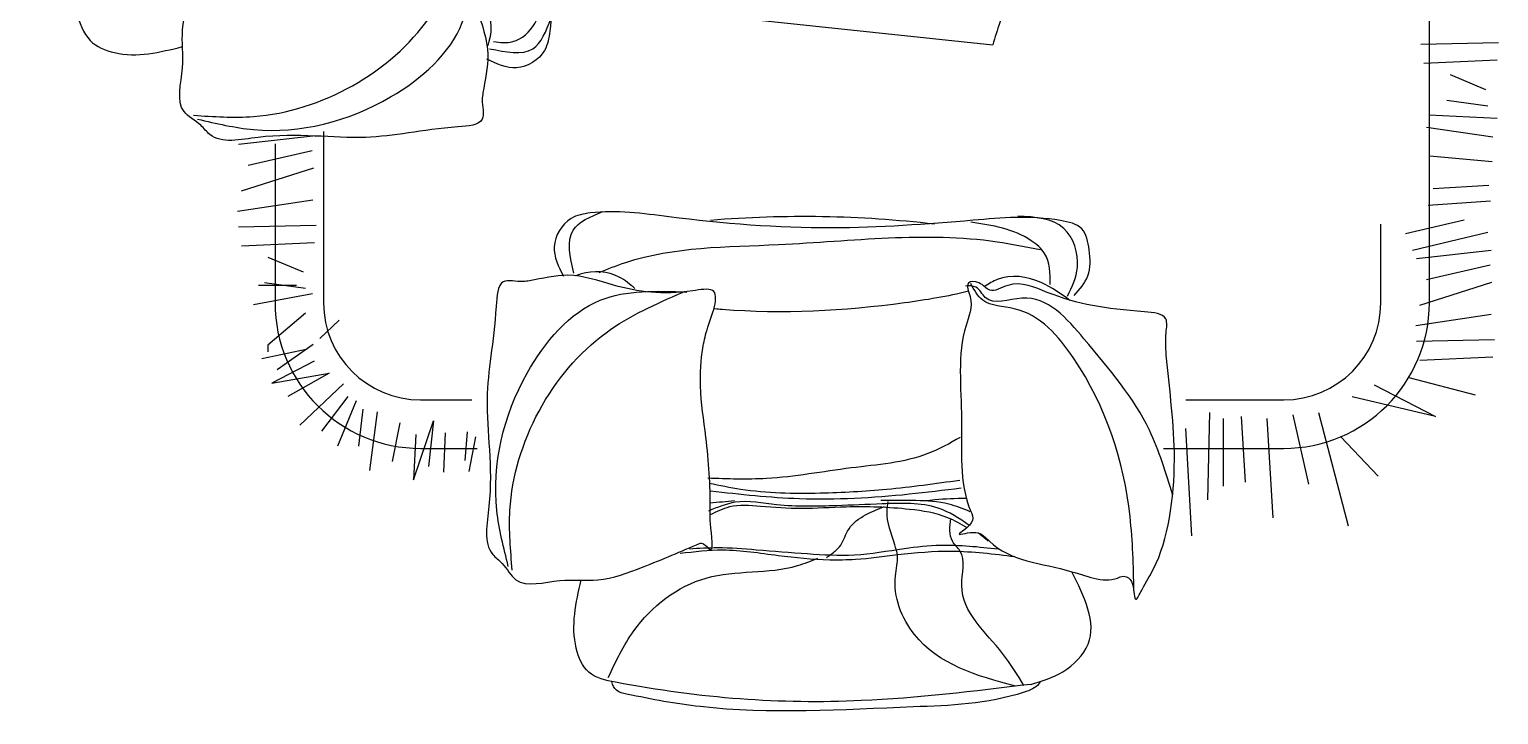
# Model space of a CAD drawing. Header units: inches. Extents: x 8.3 to 50.8, y 10.9 to 35.7.
# Drawn here: x 17.968 to 20.298, y 22.867 to 23.955 of the extents above; entities that cross this region are included whole.
import ezdxf

# ---------------------------------------------------------------- set-up
doc = ezdxf.new("R2010")
doc.units = ezdxf.units.IN
doc.header["$MEASUREMENT"] = 0
doc.layers.add('02', color=2, linetype='Continuous')
doc.layers.add('4', color=4, linetype='Continuous')

msp = doc.modelspace()

# ---------------------------------------------------------------- linework, layer by layer
at = {"layer": '02'}
msp.add_line((19.1156, 23.9706), (19.496, 23.9303), dxfattribs=at)
msp.add_arc((19.1954, 21.8581), 1.7995, 83.3519, 94.6778, dxfattribs=at)
for points, knots in [([(18.0159, 25.0443), (17.9921, 24.7555), (17.9624, 24.3958), (18.026, 24.0367), (18.0577, 23.9341), (18.125, 23.9059), (18.1752, 23.9184), (18.2111, 23.9273)], [0, 0, 0, 0, 855.678435, 1065.800321, 1116.292447, 1159.237076, 1267.679667, 1267.679667, 1267.679667, 1267.679667]), ([(19.589, 24.999), (19.5852, 24.9856), (19.5816, 24.9729), (19.5749, 24.9487), (19.5718, 24.9373), (19.5662, 24.9158), (19.5637, 24.9057), (19.5593, 24.887), (19.5575, 24.8783), (19.5544, 24.8624), (19.5532, 24.8552), (19.5516, 24.8435), (19.551, 24.8387), (19.5502, 24.8301), (19.55, 24.8263), (19.5499, 24.8222), (19.5498, 24.8214), (19.5498, 24.8204), (19.5498, 24.8202), (19.5498, 24.8197), (19.5498, 24.8194), (19.5498, 24.8186), (19.5498, 24.8181), (19.5498, 24.8164), (19.5498, 24.8151), (19.5499, 24.8113), (19.55, 24.8084), (19.5505, 24.8005), (19.5509, 24.7952), (19.5521, 24.7834), (19.5529, 24.7768), (19.5548, 24.7624), (19.5559, 24.7545), (19.5586, 24.7377), (19.5601, 24.7286), (19.5633, 24.7094), (19.5651, 24.6992), (19.5689, 24.6776), (19.5708, 24.6662), (19.5749, 24.6423), (19.5769, 24.6298), (19.581, 24.6035), (19.583, 24.5897), (19.5867, 24.561), (19.5884, 24.546), (19.5914, 24.5148), (19.5926, 24.4986), (19.5939, 24.4746), (19.5942, 24.4674), (19.5944, 24.4585), (19.5945, 24.4569), (19.5946, 24.4522), (19.5947, 24.449), (19.5948, 24.4428), (19.5948, 24.4397), (19.5948, 24.4303), (19.5948, 24.4241), (19.5946, 24.4057), (19.5942, 24.3935), (19.5927, 24.3604), (19.5911, 24.3398), (19.5869, 24.2996), (19.5843, 24.28), (19.5783, 24.2417), (19.575, 24.223), (19.5678, 24.1867), (19.5639, 24.169), (19.5558, 24.1345), (19.5516, 24.1178), (19.5429, 24.0851), (19.5384, 24.0692), (19.5295, 24.0382), (19.525, 24.0231), (19.516, 23.9937), (19.5116, 23.9794), (19.5034, 23.9535), (19.4997, 23.9417), (19.496, 23.9303)], [0, 0, 0, 0, 53.321958, 53.321958, 106.643915, 106.643915, 159.965873, 159.965873, 213.287831, 213.287831, 266.609788, 266.609788, 310.90088, 310.90088, 355.191971, 355.191971, 365.949281, 365.949281, 369.592246, 369.592246, 373.235211, 373.235211, 380.521141, 380.521141, 395.093001, 395.093001, 424.23672, 424.23672, 466.189545, 466.189545, 508.14237, 508.14237, 550.095194, 550.095194, 592.048019, 592.048019, 634.000843, 634.000843, 675.953668, 675.953668, 717.906493, 717.906493, 759.859317, 759.859317, 801.812142, 801.812142, 843.764967, 843.764967, 861.465487, 861.465487, 865.230186, 865.230186, 872.759584, 872.759584, 880.288981, 880.288981, 895.347776, 895.347776, 925.465367, 925.465367, 978.263352, 978.263352, 1031.061338, 1031.061338, 1083.859323, 1083.859323, 1136.657309, 1136.657309, 1189.455295, 1189.455295, 1242.25328, 1242.25328, 1295.051266, 1295.051266, 1347.849251, 1347.849251, 1393.6514, 1393.6514, 1393.6514, 1393.6514]), ([(18.423, 24.9628), (18.4143, 24.9466), (18.297, 24.7277), (18.4032, 23.8883), (18.3639, 24.2594), (18.367, 24.1858), (18.3694, 24.131)], [0, 0, 0, 0, 57.385661, 776.549696, 808.487939, 901.644571, 901.644571, 901.644571, 901.644571]), ([(18.7045, 23.9352), (18.7149, 23.934), (18.7408, 23.9309), (18.7894, 23.9761), (18.7585, 24.117), (18.7005, 24.2715), (18.7671, 24.4595), (18.7089, 24.5071), (18.7006, 24.5139)], [0, 0, 0, 0, 30.738038, 75.763762, 171.884076, 419.340446, 607.824374, 639.107572, 639.107572, 639.107572, 639.107572]), ([(18.7508, 24.5085), (18.7438, 24.3872), (18.7527, 24.2353), (18.7942, 24.0695), (18.7993, 23.9833), (18.7876, 23.9129), (18.7411, 23.8844), (18.7093, 23.9), (18.6939, 23.9075)], [976.824593, 976.824593, 976.824593, 976.824593, 1441.856731, 1568.220499, 1730.576316, 1771.619892, 1839.510682, 1903.262507, 1903.262507, 1903.262507, 1903.262507]), ([(18.2663, 24.1171), (18.254, 24.0868), (18.2329, 24.0342), (18.2059, 23.9582), (18.2165, 23.8929), (18.1965, 23.8271), (18.2381, 23.8071), (18.2653, 23.7708), (18.3686, 23.7953), (18.4978, 23.773), (18.6003, 23.7979), (18.6951, 23.803), (18.685, 23.8368), (18.6899, 23.8702), (18.7021, 23.9192), (18.6699, 24.0048), (18.6597, 24.0725), (18.6755, 24.1633), (18.6127, 24.1346), (18.5675, 24.1242), (18.5077, 24.1193), (18.427, 24.1315), (18.3461, 24.1357), (18.2983, 24.1323), (18.238, 24.1414), (18.2685, 24.1224), (18.2663, 24.1171)], [0, 0, 0, 0, 98.119314, 172.692831, 232.74173, 302.439842, 336.564454, 356.938938, 433.9005, 604.32596, 751.710052, 791.94977, 823.175241, 833.763328, 895.231785, 969.223567, 1095.182377, 1126.407804, 1189.552352, 1219.244305, 1279.445255, 1361.374944, 1471.895911, 1498.299857, 1539.176597, 1556.493818, 1556.493818, 1556.493818, 1556.493818]), ([(18.2287, 23.8184), (18.2604, 23.8162), (18.3985, 23.8064), (18.5881, 23.9121), (18.6472, 24.0535), (18.6649, 24.0958)], [0, 0, 0, 0, 95.162541, 415.634162, 552.498185, 552.498185, 552.498185, 552.498185]), ([(18.2349, 23.8122), (18.2645, 23.8053), (18.3669, 23.7813), (18.5291, 23.822), (18.6739, 23.9497), (18.6681, 24.0549), (18.6654, 24.1029)], [0, 0, 0, 0, 90.463322, 313.709381, 477.58989, 615.534186, 615.534186, 615.534186, 615.534186]), ([(18.6724, 24.0207), (18.6792, 24.0128), (18.6994, 23.9897), (18.703, 23.9515), (18.6951, 23.9294), (18.694, 23.9264)], [0, 0, 0, 0, 30.899292, 91.483063, 101.255961, 101.255961, 101.255961, 101.255961]), ([(18.6982, 23.924), (18.724, 23.9186), (18.7708, 23.9089), (18.7878, 23.9522), (18.7954, 23.9716)], [0, 0, 0, 0, 68.252622, 123.969332, 123.969332, 123.969332, 123.969332]), ([(19.6252, 23.5325), (19.6339, 23.5423), (19.6522, 23.5629), (19.6503, 23.6023), (19.6422, 23.6432), (19.5663, 23.6607), (19.4385, 23.649), (19.2287, 23.6331), (19.027, 23.6498), (18.8892, 23.6701), (18.819, 23.6566), (18.7913, 23.6098), (18.8074, 23.5782), (18.8152, 23.5629)], [0, 0, 0, 0, 48.943013, 103.025949, 148.534553, 195.328972, 375.361256, 667.155028, 1003.182997, 1165.538814, 1206.58239, 1274.47318, 1338.225006, 1338.225006, 1338.225006, 1338.225006]), ([(18.8316, 23.5676), (18.8258, 23.5932), (18.8153, 23.6398), (18.8582, 23.6576), (18.8775, 23.6656)], [0, 0, 0, 0, 88.639768, 160.999132, 160.999132, 160.999132, 160.999132]), ([(19.6146, 23.5314), (19.6218, 23.5461), (19.6386, 23.5806), (19.6146, 23.6539), (19.5633, 23.6568), (19.5359, 23.6583)], [0, 0, 0, 0, 62.883797, 147.829924, 245.663948, 245.663948, 245.663948, 245.663948]), ([(18.8717, 23.5688), (18.8857, 23.5744), (18.9755, 23.6104), (19.192, 23.608), (19.4124, 23.6372), (19.5487, 23.6098), (19.5715, 23.6052)], [0, 0, 0, 0, 58.661068, 375.93507, 825.814021, 916.361162, 916.361162, 916.361162, 916.361162]), ([(19.5874, 23.5496), (19.5871, 23.5674), (19.5867, 23.5955), (19.5388, 23.6368), (19.4952, 23.6435), (19.4615, 23.6488)], [0, 0, 0, 0, 65.355661, 103.354857, 233.394712, 233.394712, 233.394712, 233.394712]), ([(19.0321, 23.1391), (19.002, 23.1262), (18.9498, 23.1042), (18.8743, 23.0759), (18.8088, 23.0853), (18.7433, 23.0643), (18.7226, 23.1054), (18.6859, 23.1321), (18.7086, 23.2358), (18.684, 23.3645), (18.7072, 23.4675), (18.7107, 23.5624), (18.7446, 23.5528), (18.778, 23.5583), (18.8267, 23.5713), (18.9129, 23.5406), (18.9807, 23.5316), (19.0712, 23.5489), (19.0436, 23.4856), (19.034, 23.4403), (19.0301, 23.3804), (19.0437, 23.3), (19.0493, 23.2191), (19.0468, 23.1712), (19.0569, 23.1112), (19.0374, 23.1413), (19.0321, 23.1391)], [0, 0, 0, 0, 127.427681, 224.276404, 302.261986, 392.779016, 437.096694, 463.557063, 563.507143, 784.838909, 976.246821, 1028.506194, 1069.058754, 1082.809516, 1162.638681, 1258.731906, 1422.314775, 1462.867277, 1544.873185, 1583.434163, 1661.617215, 1768.019408, 1911.553131, 1945.84397, 1998.930645, 2021.420543, 2021.420543, 2021.420543, 2021.420543]), ([(18.9287, 23.5434), (18.9207, 23.5501), (18.8973, 23.5699), (18.859, 23.5728), (18.8371, 23.5645), (18.834, 23.5634)], [0, 0, 0, 0, 40.128951, 118.809172, 131.501248, 131.501248, 131.501248, 131.501248]), ([(19.6183, 23.5244), (19.6041, 23.535), (19.5713, 23.5594), (19.5161, 23.5679), (19.4899, 23.5509), (19.4835, 23.5468)], [0, 0, 0, 0, 69.56601, 160.233414, 189.860891, 189.860891, 189.860891, 189.860891]), ([(18.7278, 23.1024), (18.7204, 23.1318), (18.6946, 23.2338), (18.7325, 23.3967), (18.8577, 23.5437), (18.9629, 23.5397), (19.011, 23.5378)], [0, 0, 0, 0, 117.484834, 407.414781, 620.246611, 799.395046, 799.395046, 799.395046, 799.395046]), ([(18.7341, 23.0963), (18.7313, 23.1279), (18.7191, 23.2659), (18.8216, 23.4573), (18.9619, 23.5188), (19.0039, 23.5372)], [0, 0, 0, 0, 123.587716, 539.784626, 717.53011, 717.53011, 717.53011, 717.53011]), ([(19.4576, 23.5391), (19.4243, 23.5307), (19.2947, 23.5096), (19.1592, 23.5022), (19.0593, 23.5106), (19.0555, 23.511)], [89.052228, 89.052228, 89.052228, 89.052228, 222.96578, 599.021538, 613.61065, 613.61065, 613.61065, 613.61065]), ([(19.6984, 23.0858), (19.6753, 23.0744), (19.6003, 23.1072), (19.5144, 23.1105), (19.4736, 23.1624), (19.4256, 23.146), (19.4699, 23.1702), (19.4413, 23.2329), (19.4527, 23.335), (19.4374, 23.4549), (19.4676, 23.5192), (19.4501, 23.5554), (19.478, 23.5547), (19.4918, 23.5331), (19.5322, 23.56), (19.6144, 23.5203), (19.6835, 23.5101), (19.7756, 23.5034), (19.7691, 23.4656), (19.7744, 23.3946), (19.7928, 23.2705), (19.7724, 23.1301), (19.7376, 23.0754), (19.7197, 23.0395), (19.7211, 23.0737), (19.7109, 23.0867), (19.7013, 23.0872), (19.6984, 23.0858)], [0, 0, 0, 0, 100.597406, 281.319891, 315.054718, 349.509689, 389.200281, 408.162693, 598.959573, 792.637569, 852.601939, 880.830983, 902.666946, 929.495226, 968.022274, 1050.611483, 1254.96923, 1301.260424, 1329.316584, 1382.311494, 1591.546287, 1820.820862, 1871.094845, 1893.578982, 1925.370652, 1945.336599, 1957.814292, 1957.814292, 1957.814292, 1957.814292]), ([(19.7815, 23.2157), (19.7707, 23.2511), (19.7423, 23.3442), (19.6575, 23.4432), (19.5699, 23.5479), (19.4887, 23.5124), (19.4728, 23.5484), (19.4589, 23.5476), (19.4529, 23.5472)], [0, 0, 0, 0, 141.86292, 373.630524, 526.427539, 601.735045, 630.296438, 651.966247, 651.966247, 651.966247, 651.966247]), ([(19.72, 23.0637), (19.7191, 23.1031), (19.7162, 23.2314), (19.6636, 23.395), (19.5594, 23.5159), (19.4807, 23.515), (19.4666, 23.5413), (19.4611, 23.5515)], [0, 0, 0, 0, 153.199383, 498.931474, 658.942203, 726.134726, 768.614124, 768.614124, 768.614124, 768.614124]), ([(19.4446, 23.3071), (19.4278, 23.2977), (19.3747, 23.2679), (19.2669, 23.2608), (19.1517, 23.2385), (19.0753, 23.2412), (19.0442, 23.2423)], [0, 0, 0, 0, 74.526832, 235.368216, 411.08678, 532.069418, 532.069418, 532.069418, 532.069418]), ([(19.4437, 23.2389), (19.4052, 23.2335), (19.3318, 23.2232), (19.2158, 23.217), (19.1209, 23.2185), (19.063, 23.2306), (19.0464, 23.2341)], [0, 0, 0, 0, 151.37946, 288.564606, 452.874576, 518.766039, 518.766039, 518.766039, 518.766039]), ([(19.446, 23.2265), (19.4185, 23.2231), (19.3335, 23.2124), (19.2002, 23.2049), (19.0956, 23.2165), (19.0487, 23.2217)], [0, 0, 0, 0, 108.049196, 333.891802, 517.629591, 517.629591, 517.629591, 517.629591]), ([(19.4533, 23.2103), (19.4369, 23.2099), (19.4152, 23.2094), (19.3936, 23.2069), (19.3882, 23.2062)], [0, 0, 0, 0, 63.690529, 84.680578, 84.680578, 84.680578, 84.680578]), ([(19.4586, 23.1672), (19.4431, 23.179), (19.402, 23.2047), (19.3255, 23.2018), (19.241, 23.1982), (19.1634, 23.1962), (19.0938, 23.2105), (19.0592, 23.1961), (19.0452, 23.1903)], [49.606189, 49.606189, 49.606189, 49.606189, 124.052713, 239.571345, 333.3214, 456.942517, 542.38691, 600.329448, 600.329448, 600.329448, 600.329448]), ([(19.4557, 23.1638), (19.4456, 23.1695), (19.4174, 23.1856), (19.3511, 23.1958), (19.2735, 23.1983), (19.1943, 23.1927), (19.1332, 23.1968), (19.0828, 23.2016), (19.0579, 23.1891), (19.0479, 23.1841)], [0, 0, 0, 0, 45.174964, 125.558829, 256.610972, 349.076861, 433.189907, 497.197145, 539.983253, 539.983253, 539.983253, 539.983253]), ([(19.2323, 23.1159), (19.2348, 23.1178), (19.2419, 23.1234), (19.2571, 23.1346), (19.2678, 23.1747), (19.3008, 23.1881), (19.3244, 23.1976)], [0, 0, 0, 0, 12.396318, 35.253043, 71.848794, 163.317226, 163.317226, 163.317226, 163.317226]), ([(19.4602, 23.1892), (19.4491, 23.1937), (19.4216, 23.2047), (19.3731, 23.2073), (19.3372, 23.2072), (19.3187, 23.2072)], [0, 0, 0, 0, 46.593931, 114.59593, 186.8347, 186.8347, 186.8347, 186.8347]), ([(19.5322, 22.9123), (19.4701, 22.9287), (19.3764, 22.9565), (19.3336, 23.0658), (19.3475, 23.1149), (19.3373, 23.1488), (19.3259, 23.177), (19.3293, 23.2002), (19.33, 23.2053)], [14.22546, 14.22546, 14.22546, 14.22546, 248.732969, 375.734785, 418.155281, 441.003934, 511.971111, 531.951261, 531.951261, 531.951261, 531.951261]), ([(19.5456, 22.9132), (19.5352, 22.9304), (19.5034, 22.9831), (19.4309, 23.0426), (19.456, 23.1193), (19.4254, 23.1455), (19.4281, 23.1654), (19.4298, 23.1784)], [0, 0, 0, 0, 79.489254, 242.739997, 314.65082, 339.438853, 386.590051, 386.590051, 386.590051, 386.590051]), ([(18.8864, 22.9261), (18.8983, 22.9515), (18.9304, 23.0199), (19.0385, 23.1042), (19.1523, 23.0882), (19.2082, 23.1113), (19.2189, 23.1156)], [0, 0, 0, 0, 109.257629, 294.294606, 484.078985, 528.781997, 528.781997, 528.781997, 528.781997]), ([(19.5311, 23.1176), (19.4978, 23.1217), (19.436, 23.1293), (19.3513, 23.122), (19.2873, 23.1127), (19.2237, 23.1119), (19.1536, 23.1186), (19.0748, 23.1316), (19.023, 23.1254), (19.0006, 23.1228)], [0, 0, 0, 0, 130.481225, 241.871234, 329.653071, 382.635961, 489.129551, 603.809277, 691.391283, 691.391283, 691.391283, 691.391283]), ([(19.5045, 23.1296), (19.4742, 23.133), (19.4245, 23.1386), (19.3484, 23.1301), (19.2786, 23.1171), (19.1999, 23.1221), (19.1278, 23.1278), (19.0653, 23.133), (19.0298, 23.1308), (19.0149, 23.1299)], [0, 0, 0, 0, 118.476382, 194.076844, 297.117853, 393.933927, 499.659542, 579.515716, 637.850776, 637.850776, 637.850776, 637.850776]), ([(19.5564, 22.9152), (19.5739, 22.9204), (19.6103, 22.9312), (19.6714, 22.9934), (19.6414, 23.0539), (19.6214, 23.094)], [0, 0, 0, 0, 71.10826, 148.314414, 301.164142, 301.164142, 301.164142, 301.164142]), ([(19.5564, 22.9152), (19.4664, 22.9043), (19.2461, 22.8774), (19.0187, 22.8936), (18.8514, 22.928), (18.8237, 22.9948), (18.8351, 23.0448), (18.8433, 23.0806)], [0, 0, 0, 0, 350.70006, 858.205579, 917.075962, 972.848208, 1113.682742, 1113.682742, 1113.682742, 1113.682742]), ([(19.5718, 22.9199), (19.5711, 22.9185), (19.5656, 22.9098), (19.4948, 22.8834), (19.3193, 22.879), (19.1011, 22.8645), (18.9506, 22.8922), (18.8983, 22.9035), (18.8933, 22.9143), (18.8921, 22.9198)], [17.99656, 17.99656, 17.99656, 17.99656, 24.654541, 59.355785, 289.542515, 728.551681, 882.30278, 904.288941, 924.788376, 924.788376, 924.788376, 924.788376])]:
    msp.add_open_spline(points, degree=3, knots=knots, dxfattribs=at)
for points in [[(19.048, 23.2033), (19.0609, 23.2045), (19.0738, 23.2057), (19.0867, 23.2069)], [(19.489, 23.1422), (19.4838, 23.1466), (19.4786, 23.151), (19.4734, 23.1553)]]:
    msp.add_open_spline(points, degree=3, dxfattribs=at)
at = {"layer": '4'}
for p, q in [((20.1885, 23.5207), (20.1885, 25.5188)), ((20.1748, 23.931), (20.2984, 23.9336)), ((20.18, 23.9011), (20.2958, 23.9063)), ((20.2216, 23.8828), (20.2775, 23.8594)), ((20.2164, 23.8425), (20.2814, 23.8334)), ((20.1878, 23.8191), (20.2958, 23.8139)), ((18.4348, 23.7928), (18.4348, 23.5207)), ((20.1839, 23.7996), (20.2893, 23.7839)), ((18.2997, 23.7727), (18.418, 23.7857)), ((18.3578, 23.7728), (18.3578, 23.5207)), ((18.3153, 23.7389), (18.4167, 23.7623)), ((20.1891, 23.754), (20.2879, 23.7449)), ((18.3049, 23.6985), (18.4193, 23.735)), ((20.1943, 23.702), (20.2827, 23.7072)), ((18.2984, 23.666), (18.418, 23.6842)), ((20.1865, 23.6759), (20.2853, 23.6824)), ((20.1509, 23.6306), (20.2436, 23.6524)), ((18.2997, 23.6413), (18.4232, 23.6439)), ((20.1115, 23.5207), (20.1115, 23.6456)), ((20.1617, 23.6043), (20.2813, 23.6329)), ((18.3049, 23.6114), (18.4206, 23.6166)), ((20.1682, 23.5913), (20.2865, 23.6043)), ((18.3465, 23.5931), (18.4024, 23.5697)), ((20.1838, 23.5575), (20.2852, 23.5809)), ((18.417, 23.5348), (18.3236, 23.5175)), ((18.3917, 23.5482), (18.3316, 23.5482)), ((18.3413, 23.5528), (18.4063, 23.5437)), ((20.1734, 23.5171), (20.2878, 23.5536)), ((18.4064, 23.5041), (18.3463, 23.4534)), ((18.4597, 23.4934), (18.4291, 23.4641)), ((20.1669, 23.4846), (20.2865, 23.5028)), ((18.407, 23.4468), (18.337, 23.432)), ((18.3463, 23.4534), (18.3463, 23.4427)), ((18.4184, 23.4547), (18.361, 23.4146)), ((20.1682, 23.4599), (20.2917, 23.4625)), ((18.4197, 23.428), (18.353, 23.3933)), ((20.1734, 23.4299), (20.2891, 23.4351)), ((18.353, 23.3933), (18.4437, 23.4093)), ((18.4437, 23.4093), (18.3783, 23.3719)), ((20.1558, 23.4022), (20.2614, 23.3747)), ((18.4664, 23.392), (18.397, 23.3265)), ((18.4731, 23.3719), (18.4317, 23.3172)), ((20.1984, 23.3401), (20.0662, 23.3716)), ((20.1009, 23.3905), (20.1984, 23.3401)), ((18.4864, 23.3652), (18.4571, 23.2931)), ((18.4971, 23.3519), (18.4904, 23.2931)), ((18.5198, 23.3479), (18.5078, 23.2544)), ((18.5888, 23.3667), (18.6702, 23.3667)), ((19.8022, 23.3667), (19.9575, 23.3667)), ((18.5558, 23.3305), (18.5438, 23.2691)), ((18.5772, 23.2397), (18.6092, 23.3332)), ((18.6092, 23.3332), (18.6012, 23.2611)), ((19.8396, 23.3464), (19.8365, 23.2078)), ((19.8617, 23.3369), (19.8617, 23.2298)), ((19.89, 23.3401), (19.8963, 23.2361)), ((19.9309, 23.3369), (19.9403, 23.1795)), ((19.9718, 23.3432), (19.997, 23.233)), ((20.0127, 23.3464), (20.0599, 23.1669)), ((18.5812, 23.3118), (18.5772, 23.2397)), ((18.6279, 23.3145), (18.6252, 23.2517)), ((18.6626, 23.3158), (18.6586, 23.2704)), ((18.6759, 23.3078), (18.6652, 23.2531)), ((19.8019, 23.3212), (19.8113, 23.1511)), ((20.0479, 23.3082), (20.1071, 23.2456)), ((18.5888, 23.2897), (18.6783, 23.2897)), ((19.7667, 23.2897), (19.9575, 23.2897))]:
    msp.add_line(p, q, dxfattribs=at)
for centre, radius, start, end in [((18.5888, 23.5207), 0.231, 180, 270), ((18.5888, 23.5207), 0.154, 180, 270), ((19.9575, 23.5207), 0.231, 270, 0), ((19.9575, 23.5207), 0.154, 270, 0)]:
    msp.add_arc(centre, radius, start, end, dxfattribs=at)

doc.saveas('drawing.dxf')
